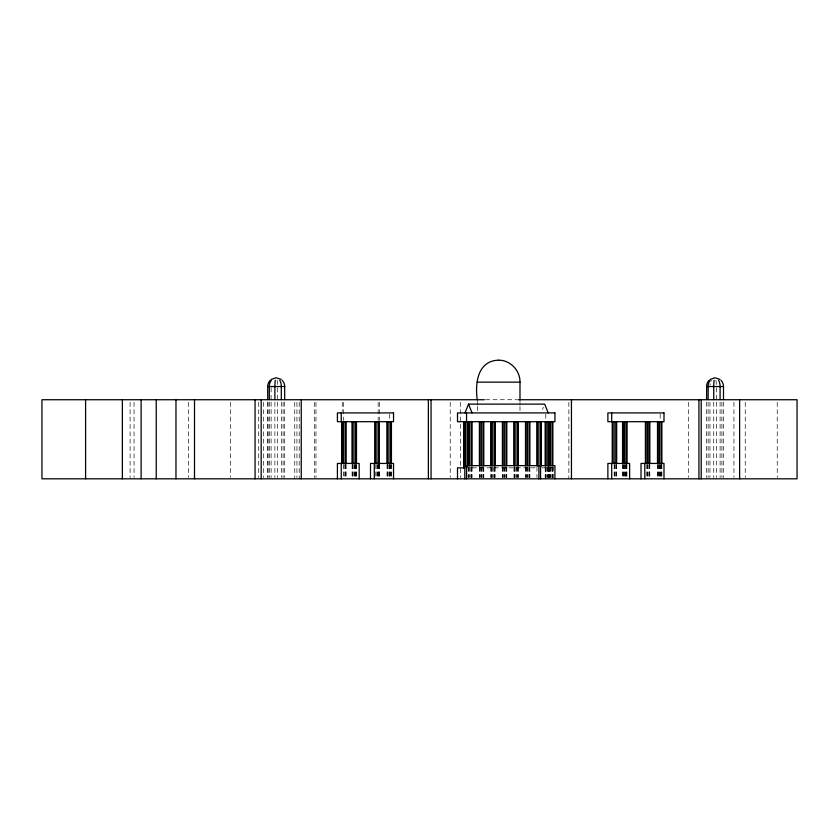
<?xml version="1.0" encoding="UTF-8"?>
<svg xmlns="http://www.w3.org/2000/svg" width="839" height="839" viewBox="0 0 839 839"><rect width="100%" height="100%" fill="white"/><g stroke="black" fill="none" stroke-linecap="round" stroke-linejoin="round"><path stroke-width="0.63" stroke-dasharray="4.2 3.15" d="M542.55 409.39L543.399 407.282M710.927 381.378L711.441 380.329M485.571 399.731L517.023 399.731M464.806 467.837L537.579 467.837M541.9 467.837L553.174 467.837M277.132 380.329L277.384 382.553A8.998 1.395 -90 0 1 277.51 385.174M715.95 380.329L716.191 382.553A8.977 1.384 -90 0 1 716.317 385.164M777.229 402.321L777.229 477.527M745.242 402.321L745.242 477.527M733.947 402.321L733.947 477.527M723.491 402.143L723.491 477.517M721.907 402.143L721.907 477.517M720.103 402.143L720.103 477.517M716.328 387.838L716.328 400.843M716.328 402.143L716.328 477.517M713.737 402.143L713.737 477.517M709.962 402.143L709.962 477.517M708.116 402.143L708.116 477.517M706.574 402.143L706.574 477.517M688.693 402.321L688.693 477.527M661.887 464.544L661.887 477.527M661.447 464.544L661.447 477.527M661.048 464.544L661.048 477.527M660.167 414.162L660.167 420.444M660.167 464.722L660.167 477.538M659.999 464.544L659.999 477.527M659.423 464.544L659.423 477.527M658.321 464.544L658.321 477.527M657.975 464.544L657.975 477.527M657.493 464.544L657.493 477.527M649.806 464.544L649.806 477.527M649.407 464.544L649.407 477.527M649.008 464.544L649.008 477.527M647.907 464.544L647.907 477.527M647.383 464.544L647.383 477.527M646.282 464.544L646.282 477.527M626.953 464.544L626.953 477.527M626.513 464.544L626.513 477.527M626.114 464.544L626.114 477.527M625.852 464.722L625.852 477.538M625.013 464.544L625.013 477.527M624.489 464.544L624.489 477.527M623.387 464.544L623.387 477.527M623.041 464.544L623.041 477.527M622.559 464.544L622.559 477.527M616.665 464.544L616.665 477.527M616.183 464.544L616.183 477.527M615.784 464.544L615.784 477.527M614.693 464.544L614.693 477.527M614.158 464.544L614.158 477.527M568.863 402.321L568.863 478.817M553.174 466.841L553.174 477.622M552.859 467.134L552.859 477.527M552.429 467.134L552.429 477.527M552.031 467.134L552.031 477.527M550.929 467.134L550.929 477.527M550.405 467.134L550.405 477.527M549.566 467.134L549.566 477.527M549.304 467.134L549.304 477.527M549.084 467.134L549.084 477.527M548.958 467.134L548.958 477.527M548.737 467.134L548.737 477.527M548.475 467.134L548.475 477.527M547.636 467.134L547.636 477.527M547.059 467.134L547.059 477.527M545.969 467.134L545.969 477.527M545.79 414.162L545.79 420.444M545.79 467.837L545.79 478.817M545.612 467.134L545.612 477.527M545.172 467.134L545.172 478.817M536.96 467.134L536.96 477.527M529.881 467.134L529.881 477.527M529.482 467.134L529.482 477.527M529.094 467.134L529.094 477.527M527.993 467.134L527.993 477.527M527.469 467.134L527.469 477.527M526.368 467.134L526.368 477.527M525.969 467.134L525.969 477.527M525.487 467.134L525.487 477.527M519.991 401.378L519.991 405.216M519.991 406.496L519.991 411.624M518.366 467.134L518.366 477.527M517.936 467.134L517.936 477.527M517.537 467.134L517.537 477.527M516.436 467.134L516.436 477.527M515.912 467.134L515.912 477.527M514.81 467.134L514.81 477.527M514.412 467.134L514.412 477.527M513.971 467.134L513.971 477.527M506.808 467.134L506.808 477.527M506.326 467.134L506.326 477.527M505.938 467.134L505.938 477.527M504.879 467.134L504.879 477.527M504.312 467.134L504.312 477.527M503.211 467.134L503.211 477.527M502.855 467.134L502.855 477.527M502.414 467.134L502.414 477.527M495.125 467.134L495.125 477.527M494.727 467.134L494.727 477.527M494.339 467.134L494.339 477.527M493.238 467.134L493.238 477.527M492.703 467.134L492.703 477.527M491.612 467.134L491.612 477.527M491.214 467.134L491.214 477.527M490.773 467.134L490.773 477.527M483.788 467.134L483.788 477.527M483.348 467.134L483.348 477.527M482.949 467.134L482.949 477.527M481.859 467.134L481.859 477.527M481.324 467.134L481.324 477.527M480.233 467.134L480.233 477.527M479.877 467.134L479.877 477.527M479.394 467.134L479.394 477.527M477.328 401.378L477.328 405.216M477.328 406.496L477.328 411.624M472.095 467.134L472.095 477.527M471.654 467.134L471.654 477.527M471.308 467.134L471.308 477.527M470.207 467.134L470.207 477.527M469.641 467.134L469.641 477.527M468.54 467.134L468.54 477.527M468.183 467.134L468.099 477.527M460.674 402.321L460.674 477.527M450.218 402.321L450.218 477.527M391.425 464.544L391.425 477.527M390.984 464.544L390.984 477.527M390.586 464.544L390.586 477.527M389.705 414.162L389.705 420.444M389.705 464.722L389.705 477.538M389.485 464.544L389.485 477.527M388.96 464.544L388.96 477.527M387.859 464.544L387.859 477.527M387.471 464.544L387.471 477.527M387.031 464.544L387.031 477.527M379.689 402.321L379.689 420.475M379.689 464.554L379.689 477.527M379.333 464.544L379.333 477.527M378.903 464.544L378.903 477.527M378.504 464.544L378.504 477.527M378.148 402.321L378.148 420.475M378.148 464.554L378.148 477.527M377.403 464.544L377.403 477.527M376.879 464.544L376.879 477.527M375.778 464.544L375.778 477.527M356.491 464.544L356.491 477.527M356.051 464.544L356.051 477.527M355.652 464.544L355.652 477.527M355.348 464.722L355.348 477.538M354.551 464.544L354.551 477.527M354.027 464.544L354.027 477.527M352.925 464.544L352.925 477.527M352.537 464.544L352.537 477.527M352.097 464.544L352.097 477.527M346.161 464.544L346.161 477.527M345.678 464.544L345.678 477.527M345.322 464.544L345.322 477.527M344.231 464.544L344.231 477.527M343.696 402.321L343.696 420.475M343.654 464.544L343.696 477.527M342.249 402.321L342.249 411.393M315.967 402.321L315.967 477.527M314.342 402.321L314.342 477.527M299.229 402.321L299.229 478.817M296.943 402.321L296.943 477.527M294.751 402.321L294.751 478.817M284.683 402.143L284.683 477.517M283.1 402.143L283.1 477.517M281.306 402.143L281.306 477.517M277.52 387.838L277.52 400.843M277.52 402.143L277.52 477.517M274.888 402.143L274.888 477.517M271.112 387.838L271.112 400.843M271.112 402.143L271.112 477.517M269.309 402.143L269.309 477.517M268.071 402.321L268.071 477.527M267.725 402.143L267.725 477.517M263.415 402.321L263.415 477.527M258.716 402.321L258.716 477.527M230.421 402.321L230.421 477.527M188.544 402.321L188.544 477.527M134.051 402.321L134.051 477.527M130.097 402.321L130.097 477.527M710.035 385.174A8.988 5.317 -89.9 0 1 710.224 383.832"/><path stroke-width="1.26" d="M477.328 400.088C474.843 383.654 477.485 360.686 498.607 360.183M706.574 399.542L706.679 385.164A8.925 8.82 -90 0 1 708.189 381.378L709.049 380.329M714.115 380.329L713.874 382.553A8.988 1.353 -90 0 0 713.737 386.548L713.737 399.542M275.276 380.329L275.035 382.553A8.998 1.395 90 0 0 274.888 386.548L274.888 399.542M464.984 412.914L468.519 404.125L544.668 404.125L548.203 412.914M271.322 380.329L270.053 382.553A8.998 7.257 90 0 0 269.309 386.548L269.309 399.542M710.14 380.329L709.437 381.378A8.925 7.205 -89.9 0 0 708.2 385.174L708.116 399.542M710.056 379.438L715.006 377.76L719.998 379.438M271.217 379.438L276.188 377.76L281.191 379.438M477.328 382.154L519.991 382.154L519.991 400.088M267.725 399.542L267.725 386.548L284.683 386.548L284.683 399.542M706.574 386.548L723.491 386.548L723.491 399.542M484.355 399.731L41.95 399.731L41.95 478.817L797.05 478.817L797.05 399.731L518.156 399.731M464.806 467.837L457.507 467.837L457.507 478.817M498.691 360.183C510.332 360.015 520.243 370.66 519.991 382.154M282.198 380.329L283.76 382.553A8.967 8.862 -90 0 1 284.683 386.548M721.016 380.329L721.876 381.378A8.946 8.841 -90 0 1 723.491 386.548M718.624 380.329L719.138 381.378A8.935 5.286 90 0 1 720.103 386.548L720.103 399.542M279.807 380.329L280.75 382.553A8.967 5.328 90 0 1 281.306 386.548L281.306 399.542M468.519 404.125L472.053 412.914M739.62 399.731L739.62 478.817M701.215 399.731L701.215 478.817M698.929 399.731L698.929 478.817M663.995 478.817L663.995 463.443L641.017 463.443L641.017 478.817M661.887 421.692L661.887 463.243M661.048 421.692L661.048 463.243M659.423 421.692L659.423 463.243M657.975 421.692L657.975 463.243M657.493 421.692L657.493 463.243M649.806 421.692L649.806 463.243M649.407 421.692L649.407 463.243M649.008 421.692L649.008 463.243M647.383 421.692L647.383 463.243M645.894 421.692L645.894 463.243M645.411 421.692L645.411 463.243M644.792 463.443L644.792 478.817M629.628 478.817L629.628 463.443L607.876 463.443L607.876 478.817M626.953 421.692L626.953 463.243M626.513 421.692L626.513 463.243M626.114 421.692L626.114 463.243M624.489 421.692L624.489 463.243M623.041 421.692L623.041 463.243M622.559 421.692L622.559 463.243M616.665 421.692L616.665 463.243M615.784 421.692L615.784 463.243M614.158 421.692L614.158 463.243M612.669 421.692L612.669 463.243M612.229 421.692L612.229 463.243M611.704 412.914L611.704 421.692M611.704 463.443L611.704 478.817M571.453 399.731L571.453 478.817M554.925 478.817L554.925 465.635L464.806 465.635L464.806 478.817M552.859 421.692L552.859 465.834M552.031 421.692L552.031 465.834M550.405 421.692L550.405 465.834M548.958 421.692L548.958 465.834M548.737 421.692L548.737 465.834M548.475 421.692L548.475 465.834M547.059 421.692L547.059 465.834M545.612 421.692L545.612 465.834M545.172 421.692L545.172 465.834M541.354 421.692L541.354 465.834M540.914 421.692L540.914 465.834M540.557 421.692L540.557 478.817M538.89 421.692L538.89 478.817M537.442 421.692L537.442 465.834M536.96 421.692L536.96 465.834M529.881 421.692L529.881 465.834M529.094 421.692L529.094 465.834M527.469 421.692L527.469 465.834M525.969 421.692L525.969 465.834M525.487 421.692L525.487 465.834M518.366 421.692L518.366 465.834M517.537 421.692L517.537 465.834M515.912 421.692L515.912 465.834M514.412 421.692L514.412 465.834M513.971 421.692L513.971 465.834M506.808 421.692L506.808 465.834M505.938 421.692L505.938 465.834M504.312 421.692L504.312 465.834M502.855 421.692L502.855 465.834M502.414 421.692L502.414 465.834M495.125 421.692L495.125 465.834M494.727 421.692L494.727 465.834M494.339 421.692L494.339 465.834M492.703 421.692L492.703 465.834M491.214 421.692L491.214 465.834M490.773 421.692L490.773 465.834M483.788 421.692L483.788 465.834M482.949 421.692L482.949 465.834M481.324 421.692L481.324 465.834M479.877 421.692L479.877 465.834M479.394 421.692L479.394 465.834M472.095 421.692L472.095 465.834M471.308 421.692L471.308 465.834M469.641 421.692L469.641 465.834M468.183 421.692L468.183 465.834M467.701 421.692L467.701 465.834M467.26 421.692L467.26 465.834M466.557 412.914L466.557 421.692M466.557 465.635L466.557 478.817M465.635 421.692L465.635 465.834M464.145 421.692L464.145 468.435M463.705 421.692L463.705 468.435M431.057 399.731L431.057 478.817M428.372 399.731L428.372 478.817M393.533 478.817L393.533 463.443L370.502 463.443L370.502 478.817M391.425 421.692L391.425 463.243M390.586 421.692L390.586 463.243M388.96 421.692L388.96 463.243M387.471 421.692L387.471 463.243M387.031 421.692L387.031 463.243M379.333 421.692L379.333 463.243M378.903 421.692L378.903 463.243M378.504 421.692L378.504 463.243M376.879 421.692L376.879 463.243M375.379 421.692L375.379 463.243M374.939 421.692L374.939 463.243M374.288 463.443L374.288 478.817M359.165 478.817L359.165 463.443L337.414 463.443L337.414 478.817M356.491 421.692L356.491 463.243M355.652 421.692L355.652 463.243M354.027 421.692L354.027 463.243M352.537 421.692L352.537 463.243M352.097 421.692L352.097 463.243M346.161 421.692L346.161 463.243M345.322 421.692L345.322 463.243M343.654 421.692L343.654 463.243M342.207 421.692L342.207 463.243M341.767 421.692L341.767 463.243M341.242 412.914L341.242 421.692M341.242 463.443L341.242 478.817M301.253 399.731L301.253 478.817M261.181 399.731L261.181 478.817M255.066 399.731L255.066 478.817M194.512 399.731L194.512 478.817M175.97 399.731L175.97 478.817M156.243 399.731L156.243 478.817M141.13 399.731L141.13 478.817M122.368 399.731L122.368 478.817M85.588 399.731L85.588 478.817M270.21 380.329A8.82 8.715 -90 0 0 268.144 383.832A8.967 8.862 -90 0 0 267.725 386.548M393.533 412.914L337.414 412.914L337.414 421.692L393.533 421.692L393.533 412.914M554.925 412.914L457.507 412.914L457.507 421.692L554.925 421.692L554.925 412.914M663.995 412.914L607.876 412.914L607.876 421.692L663.995 421.692L663.995 412.914"/></g></svg>
